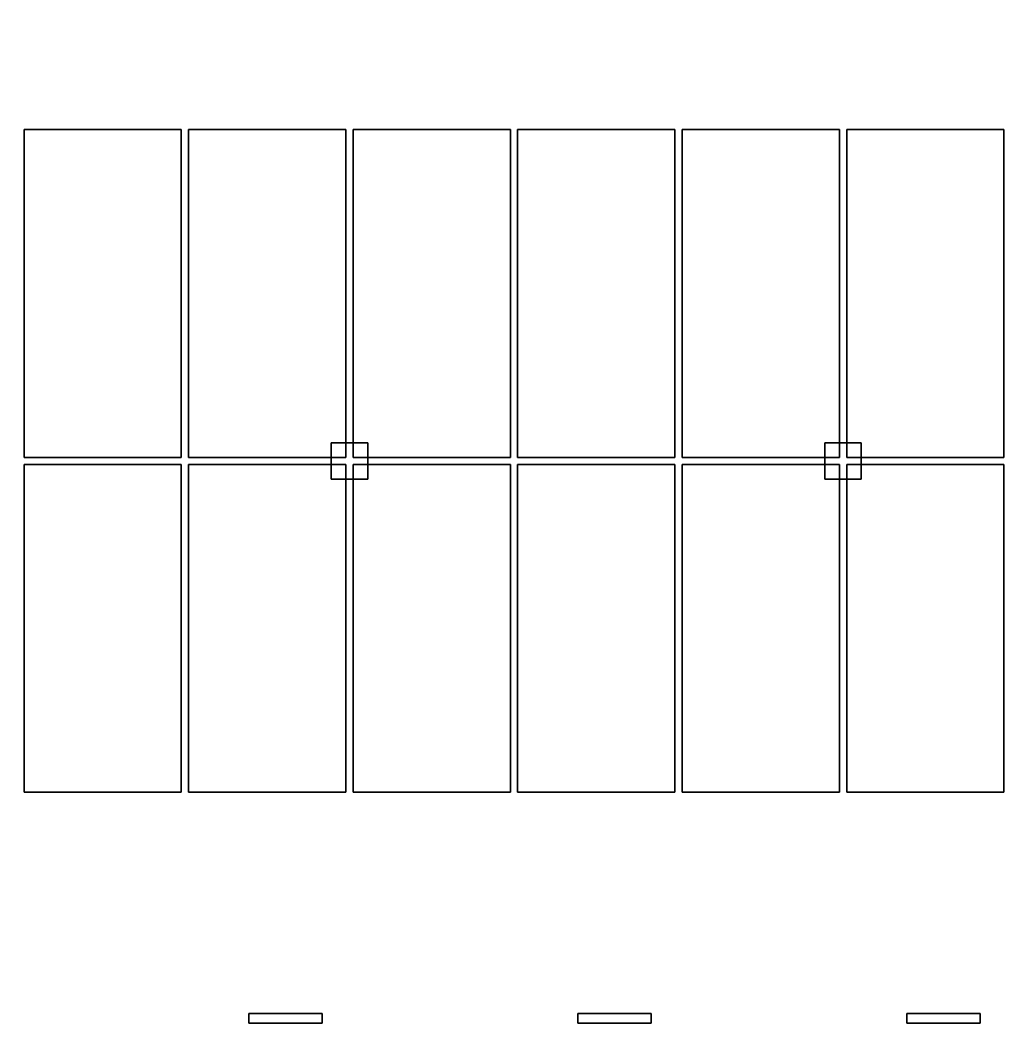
# Model space of a CAD drawing. Header units: metres. Extents: x 0 to 120, y -8 to 55.
# Drawn here: x 18.3 to 34.5, y 8.74 to 25.53 of the extents above; entities that cross this region are included whole.
import ezdxf

# ---------------------------------------------------------------- set-up
doc = ezdxf.new("R2010")
doc.units = ezdxf.units.M

msp = doc.modelspace()

# ---------------------------------------------------------------- linework, layer by layer
at = {"layer": 'COLUMN', "color": 7}
for points in [[(23.4, 18, -3.4), (23.4, 18.6, -3.4), (24, 18.6, -3.4), (24, 18, -3.4)], [(23.4, 18, -0.3), (24, 18, -0.3), (24, 18.6, -0.3), (23.4, 18.6, -0.3)], [(24, 18.6, -3.4), (23.4, 18.6, -3.4), (23.4, 18.6, -0.3), (24, 18.6, -0.3)], [(23.4, 18.6, -3.4), (23.4, 18, -3.4), (23.4, 18, -0.3), (23.4, 18.6, -0.3)], [(23.4, 18, -6.8), (23.4, 18.6, -6.8), (24, 18.6, -6.8), (24, 18, -6.8)], [(23.4, 18, -3.7), (24, 18, -3.7), (24, 18.6, -3.7), (23.4, 18.6, -3.7)], [(24, 18.6, -6.8), (23.4, 18.6, -6.8), (23.4, 18.6, -3.7), (24, 18.6, -3.7)], [(23.4, 18.6, -6.8), (23.4, 18, -6.8), (23.4, 18, -3.7), (23.4, 18.6, -3.7)], [(23.4, 18, -10.2), (23.4, 18.6, -10.2), (24, 18.6, -10.2), (24, 18, -10.2)], [(23.4, 18, -7.1), (24, 18, -7.1), (24, 18.6, -7.1), (23.4, 18.6, -7.1)], [(24, 18.6, -10.2), (23.4, 18.6, -10.2), (23.4, 18.6, -7.1), (24, 18.6, -7.1)], [(23.4, 18.6, -10.2), (23.4, 18, -10.2), (23.4, 18, -7.1), (23.4, 18.6, -7.1)], [(24, 18, -3.4), (24, 18.6, -3.4), (24, 18.6, -0.3), (24, 18, -0.3)], [(24, 18, -6.8), (24, 18.6, -6.8), (24, 18.6, -3.7), (24, 18, -3.7)], [(24, 18, -10.2), (24, 18.6, -10.2), (24, 18.6, -7.1), (24, 18, -7.1)], [(31.5, 18, -3.4), (31.5, 18.6, -3.4), (32.1, 18.6, -3.4), (32.1, 18, -3.4)], [(31.5, 18, -0.3), (32.1, 18, -0.3), (32.1, 18.6, -0.3), (31.5, 18.6, -0.3)], [(32.1, 18.6, -3.4), (31.5, 18.6, -3.4), (31.5, 18.6, -0.3), (32.1, 18.6, -0.3)], [(31.5, 18.6, -3.4), (31.5, 18, -3.4), (31.5, 18, -0.3), (31.5, 18.6, -0.3)], [(31.5, 18, -6.8), (31.5, 18.6, -6.8), (32.1, 18.6, -6.8), (32.1, 18, -6.8)], [(31.5, 18, -3.7), (32.1, 18, -3.7), (32.1, 18.6, -3.7), (31.5, 18.6, -3.7)], [(32.1, 18.6, -6.8), (31.5, 18.6, -6.8), (31.5, 18.6, -3.7), (32.1, 18.6, -3.7)], [(31.5, 18.6, -6.8), (31.5, 18, -6.8), (31.5, 18, -3.7), (31.5, 18.6, -3.7)], [(31.5, 18, -10.2), (31.5, 18.6, -10.2), (32.1, 18.6, -10.2), (32.1, 18, -10.2)], [(31.5, 18, -7.1), (32.1, 18, -7.1), (32.1, 18.6, -7.1), (31.5, 18.6, -7.1)], [(32.1, 18.6, -10.2), (31.5, 18.6, -10.2), (31.5, 18.6, -7.1), (32.1, 18.6, -7.1)], [(31.5, 18.6, -10.2), (31.5, 18, -10.2), (31.5, 18, -7.1), (31.5, 18.6, -7.1)], [(32.1, 18, -3.4), (32.1, 18.6, -3.4), (32.1, 18.6, -0.3), (32.1, 18, -0.3)], [(32.1, 18, -6.8), (32.1, 18.6, -6.8), (32.1, 18.6, -3.7), (32.1, 18, -3.7)], [(32.1, 18, -10.2), (32.1, 18.6, -10.2), (32.1, 18.6, -7.1), (32.1, 18, -7.1)], [(23.4, 18, -3.4), (24, 18, -3.4), (24, 18, -0.3), (23.4, 18, -0.3)], [(23.4, 18, -6.8), (24, 18, -6.8), (24, 18, -3.7), (23.4, 18, -3.7)], [(23.4, 18, -10.2), (24, 18, -10.2), (24, 18, -7.1), (23.4, 18, -7.1)], [(31.5, 18, -3.4), (32.1, 18, -3.4), (32.1, 18, -0.3), (31.5, 18, -0.3)], [(31.5, 18, -6.8), (32.1, 18, -6.8), (32.1, 18, -3.7), (31.5, 18, -3.7)], [(31.5, 18, -10.2), (32.1, 18, -10.2), (32.1, 18, -7.1), (31.5, 18, -7.1)]]:
    msp.add_3dface(points, dxfattribs=at)
at = {"layer": 'LIGHT', "color": 2}
for points in [[(22.05, 9.07, -0.4), (22.05, 9.23, -0.4), (23.25, 9.23, -0.4), (23.25, 9.07, -0.4)], [(22.05, 9.07, -0.3), (23.25, 9.07, -0.3), (23.25, 9.23, -0.3), (22.05, 9.23, -0.3)], [(23.25, 9.23, -0.4), (22.05, 9.23, -0.4), (22.05, 9.23, -0.3), (23.25, 9.23, -0.3)], [(22.05, 9.23, -0.4), (22.05, 9.07, -0.4), (22.05, 9.07, -0.3), (22.05, 9.23, -0.3)], [(22.05, 9.07, -3.8), (22.05, 9.23, -3.8), (23.25, 9.23, -3.8), (23.25, 9.07, -3.8)], [(22.05, 9.07, -3.7), (23.25, 9.07, -3.7), (23.25, 9.23, -3.7), (22.05, 9.23, -3.7)], [(23.25, 9.23, -3.8), (22.05, 9.23, -3.8), (22.05, 9.23, -3.7), (23.25, 9.23, -3.7)], [(22.05, 9.23, -3.8), (22.05, 9.07, -3.8), (22.05, 9.07, -3.7), (22.05, 9.23, -3.7)], [(22.05, 9.07, -7.2), (22.05, 9.23, -7.2), (23.25, 9.23, -7.2), (23.25, 9.07, -7.2)], [(22.05, 9.07, -7.1), (23.25, 9.07, -7.1), (23.25, 9.23, -7.1), (22.05, 9.23, -7.1)], [(23.25, 9.23, -7.2), (22.05, 9.23, -7.2), (22.05, 9.23, -7.1), (23.25, 9.23, -7.1)], [(22.05, 9.23, -7.2), (22.05, 9.07, -7.2), (22.05, 9.07, -7.1), (22.05, 9.23, -7.1)], [(23.25, 9.07, -0.4), (23.25, 9.23, -0.4), (23.25, 9.23, -0.3), (23.25, 9.07, -0.3)], [(23.25, 9.07, -3.8), (23.25, 9.23, -3.8), (23.25, 9.23, -3.7), (23.25, 9.07, -3.7)], [(23.25, 9.07, -7.2), (23.25, 9.23, -7.2), (23.25, 9.23, -7.1), (23.25, 9.07, -7.1)], [(27.45, 9.07, -0.4), (27.45, 9.23, -0.4), (28.65, 9.23, -0.4), (28.65, 9.07, -0.4)], [(27.45, 9.07, -0.3), (28.65, 9.07, -0.3), (28.65, 9.23, -0.3), (27.45, 9.23, -0.3)], [(28.65, 9.23, -0.4), (27.45, 9.23, -0.4), (27.45, 9.23, -0.3), (28.65, 9.23, -0.3)], [(27.45, 9.23, -0.4), (27.45, 9.07, -0.4), (27.45, 9.07, -0.3), (27.45, 9.23, -0.3)], [(27.45, 9.07, -3.8), (27.45, 9.23, -3.8), (28.65, 9.23, -3.8), (28.65, 9.07, -3.8)], [(27.45, 9.07, -3.7), (28.65, 9.07, -3.7), (28.65, 9.23, -3.7), (27.45, 9.23, -3.7)], [(28.65, 9.23, -3.8), (27.45, 9.23, -3.8), (27.45, 9.23, -3.7), (28.65, 9.23, -3.7)], [(27.45, 9.23, -3.8), (27.45, 9.07, -3.8), (27.45, 9.07, -3.7), (27.45, 9.23, -3.7)], [(27.45, 9.07, -7.2), (27.45, 9.23, -7.2), (28.65, 9.23, -7.2), (28.65, 9.07, -7.2)], [(27.45, 9.07, -7.1), (28.65, 9.07, -7.1), (28.65, 9.23, -7.1), (27.45, 9.23, -7.1)], [(28.65, 9.23, -7.2), (27.45, 9.23, -7.2), (27.45, 9.23, -7.1), (28.65, 9.23, -7.1)], [(27.45, 9.23, -7.2), (27.45, 9.07, -7.2), (27.45, 9.07, -7.1), (27.45, 9.23, -7.1)], [(28.65, 9.07, -0.4), (28.65, 9.23, -0.4), (28.65, 9.23, -0.3), (28.65, 9.07, -0.3)], [(28.65, 9.07, -3.8), (28.65, 9.23, -3.8), (28.65, 9.23, -3.7), (28.65, 9.07, -3.7)], [(28.65, 9.07, -7.2), (28.65, 9.23, -7.2), (28.65, 9.23, -7.1), (28.65, 9.07, -7.1)], [(32.85, 9.07, -0.4), (32.85, 9.23, -0.4), (34.05, 9.23, -0.4), (34.05, 9.07, -0.4)], [(32.85, 9.07, -0.3), (34.05, 9.07, -0.3), (34.05, 9.23, -0.3), (32.85, 9.23, -0.3)], [(34.05, 9.23, -0.4), (32.85, 9.23, -0.4), (32.85, 9.23, -0.3), (34.05, 9.23, -0.3)], [(32.85, 9.23, -0.4), (32.85, 9.07, -0.4), (32.85, 9.07, -0.3), (32.85, 9.23, -0.3)], [(32.85, 9.07, -3.8), (32.85, 9.23, -3.8), (34.05, 9.23, -3.8), (34.05, 9.07, -3.8)], [(32.85, 9.07, -3.7), (34.05, 9.07, -3.7), (34.05, 9.23, -3.7), (32.85, 9.23, -3.7)], [(34.05, 9.23, -3.8), (32.85, 9.23, -3.8), (32.85, 9.23, -3.7), (34.05, 9.23, -3.7)], [(32.85, 9.23, -3.8), (32.85, 9.07, -3.8), (32.85, 9.07, -3.7), (32.85, 9.23, -3.7)], [(32.85, 9.07, -7.2), (32.85, 9.23, -7.2), (34.05, 9.23, -7.2), (34.05, 9.07, -7.2)], [(32.85, 9.07, -7.1), (34.05, 9.07, -7.1), (34.05, 9.23, -7.1), (32.85, 9.23, -7.1)], [(34.05, 9.23, -7.2), (32.85, 9.23, -7.2), (32.85, 9.23, -7.1), (34.05, 9.23, -7.1)], [(32.85, 9.23, -7.2), (32.85, 9.07, -7.2), (32.85, 9.07, -7.1), (32.85, 9.23, -7.1)], [(34.05, 9.07, -0.4), (34.05, 9.23, -0.4), (34.05, 9.23, -0.3), (34.05, 9.07, -0.3)], [(34.05, 9.07, -3.8), (34.05, 9.23, -3.8), (34.05, 9.23, -3.7), (34.05, 9.07, -3.7)], [(34.05, 9.07, -7.2), (34.05, 9.23, -7.2), (34.05, 9.23, -7.1), (34.05, 9.07, -7.1)], [(22.05, 9.07, -0.4), (23.25, 9.07, -0.4), (23.25, 9.07, -0.3), (22.05, 9.07, -0.3)], [(22.05, 9.07, -3.8), (23.25, 9.07, -3.8), (23.25, 9.07, -3.7), (22.05, 9.07, -3.7)], [(22.05, 9.07, -7.2), (23.25, 9.07, -7.2), (23.25, 9.07, -7.1), (22.05, 9.07, -7.1)], [(27.45, 9.07, -0.4), (28.65, 9.07, -0.4), (28.65, 9.07, -0.3), (27.45, 9.07, -0.3)], [(27.45, 9.07, -3.8), (28.65, 9.07, -3.8), (28.65, 9.07, -3.7), (27.45, 9.07, -3.7)], [(27.45, 9.07, -7.2), (28.65, 9.07, -7.2), (28.65, 9.07, -7.1), (27.45, 9.07, -7.1)], [(32.85, 9.07, -0.4), (34.05, 9.07, -0.4), (34.05, 9.07, -0.3), (32.85, 9.07, -0.3)], [(32.85, 9.07, -3.8), (34.05, 9.07, -3.8), (34.05, 9.07, -3.7), (32.85, 9.07, -3.7)], [(32.85, 9.07, -7.2), (34.05, 9.07, -7.2), (34.05, 9.07, -7.1), (32.85, 9.07, -7.1)]]:
    msp.add_3dface(points, dxfattribs=at)
at = {"layer": 'ROOF', "color": 3}
for points in [[(0, 0, -0.3), (0, 54.9, -0.3), (120, 54.9, -0.3), (120, 0, -0.3)], [(0, 0), (120, 0), (120, 54.9), (0, 54.9)]]:
    msp.add_3dface(points, dxfattribs=at)
at = {"layer": 'SLAB', "color": 8}
for points in [[(0, 0, -3.7), (0, 54.9, -3.7), (120, 54.9, -3.7), (120, 0, -3.7)], [(0, 0, -3.4), (120, 0, -3.4), (120, 54.9, -3.4), (0, 54.9, -3.4)], [(0, 0, -7.1), (0, 54.9, -7.1), (120, 54.9, -7.1), (120, 0, -7.1)], [(0, 0, -6.8), (120, 0, -6.8), (120, 54.9, -6.8), (0, 54.9, -6.8)], [(0, 0, -10.8), (0, 54.9, -10.8), (120, 54.9, -10.8), (120, 0, -10.8)], [(0, 0, -10.2), (120, 0, -10.2), (120, 54.9, -10.2), (0, 54.9, -10.2)]]:
    msp.add_3dface(points, dxfattribs=at)
at = {"layer": 'STALL_GENERAL', "color": 254}
for points in [[(18.36, 18.36, -6.795), (18.36, 23.74, -6.795), (20.94, 23.74, -6.795), (20.94, 18.36, -6.795)], [(18.36, 18.36, -6.785), (20.94, 18.36, -6.785), (20.94, 23.74, -6.785), (18.36, 23.74, -6.785)], [(20.94, 23.74, -6.795), (18.36, 23.74, -6.795), (18.36, 23.74, -6.785), (20.94, 23.74, -6.785)], [(18.36, 23.74, -6.795), (18.36, 18.36, -6.795), (18.36, 18.36, -6.785), (18.36, 23.74, -6.785)], [(18.36, 18.36, -10.195), (18.36, 23.74, -10.195), (20.94, 23.74, -10.195), (20.94, 18.36, -10.195)], [(18.36, 18.36, -10.185), (20.94, 18.36, -10.185), (20.94, 23.74, -10.185), (18.36, 23.74, -10.185)], [(20.94, 23.74, -10.195), (18.36, 23.74, -10.195), (18.36, 23.74, -10.185), (20.94, 23.74, -10.185)], [(18.36, 23.74, -10.195), (18.36, 18.36, -10.195), (18.36, 18.36, -10.185), (18.36, 23.74, -10.185)], [(20.94, 18.36, -6.795), (20.94, 23.74, -6.795), (20.94, 23.74, -6.785), (20.94, 18.36, -6.785)], [(20.94, 18.36, -10.195), (20.94, 23.74, -10.195), (20.94, 23.74, -10.185), (20.94, 18.36, -10.185)], [(21.06, 18.36, -6.795), (21.06, 23.74, -6.795), (23.64, 23.74, -6.795), (23.64, 18.36, -6.795)], [(21.06, 18.36, -6.785), (23.64, 18.36, -6.785), (23.64, 23.74, -6.785), (21.06, 23.74, -6.785)], [(23.64, 23.74, -6.795), (21.06, 23.74, -6.795), (21.06, 23.74, -6.785), (23.64, 23.74, -6.785)], [(21.06, 23.74, -6.795), (21.06, 18.36, -6.795), (21.06, 18.36, -6.785), (21.06, 23.74, -6.785)], [(21.06, 18.36, -10.195), (21.06, 23.74, -10.195), (23.64, 23.74, -10.195), (23.64, 18.36, -10.195)], [(21.06, 18.36, -10.185), (23.64, 18.36, -10.185), (23.64, 23.74, -10.185), (21.06, 23.74, -10.185)], [(23.64, 23.74, -10.195), (21.06, 23.74, -10.195), (21.06, 23.74, -10.185), (23.64, 23.74, -10.185)], [(21.06, 23.74, -10.195), (21.06, 18.36, -10.195), (21.06, 18.36, -10.185), (21.06, 23.74, -10.185)], [(23.64, 18.36, -6.795), (23.64, 23.74, -6.795), (23.64, 23.74, -6.785), (23.64, 18.36, -6.785)], [(23.64, 18.36, -10.195), (23.64, 23.74, -10.195), (23.64, 23.74, -10.185), (23.64, 18.36, -10.185)], [(23.76, 18.36, -6.795), (23.76, 23.74, -6.795), (26.34, 23.74, -6.795), (26.34, 18.36, -6.795)], [(23.76, 18.36, -6.785), (26.34, 18.36, -6.785), (26.34, 23.74, -6.785), (23.76, 23.74, -6.785)], [(26.34, 23.74, -6.795), (23.76, 23.74, -6.795), (23.76, 23.74, -6.785), (26.34, 23.74, -6.785)], [(23.76, 23.74, -6.795), (23.76, 18.36, -6.795), (23.76, 18.36, -6.785), (23.76, 23.74, -6.785)], [(23.76, 18.36, -10.195), (23.76, 23.74, -10.195), (26.34, 23.74, -10.195), (26.34, 18.36, -10.195)], [(23.76, 18.36, -10.185), (26.34, 18.36, -10.185), (26.34, 23.74, -10.185), (23.76, 23.74, -10.185)], [(26.34, 23.74, -10.195), (23.76, 23.74, -10.195), (23.76, 23.74, -10.185), (26.34, 23.74, -10.185)], [(23.76, 23.74, -10.195), (23.76, 18.36, -10.195), (23.76, 18.36, -10.185), (23.76, 23.74, -10.185)], [(26.34, 18.36, -6.795), (26.34, 23.74, -6.795), (26.34, 23.74, -6.785), (26.34, 18.36, -6.785)], [(26.34, 18.36, -10.195), (26.34, 23.74, -10.195), (26.34, 23.74, -10.185), (26.34, 18.36, -10.185)], [(26.46, 18.36, -6.795), (26.46, 23.74, -6.795), (29.04, 23.74, -6.795), (29.04, 18.36, -6.795)], [(26.46, 18.36, -6.785), (29.04, 18.36, -6.785), (29.04, 23.74, -6.785), (26.46, 23.74, -6.785)], [(29.04, 23.74, -6.795), (26.46, 23.74, -6.795), (26.46, 23.74, -6.785), (29.04, 23.74, -6.785)], [(26.46, 23.74, -6.795), (26.46, 18.36, -6.795), (26.46, 18.36, -6.785), (26.46, 23.74, -6.785)], [(26.46, 18.36, -10.195), (26.46, 23.74, -10.195), (29.04, 23.74, -10.195), (29.04, 18.36, -10.195)], [(26.46, 18.36, -10.185), (29.04, 18.36, -10.185), (29.04, 23.74, -10.185), (26.46, 23.74, -10.185)], [(29.04, 23.74, -10.195), (26.46, 23.74, -10.195), (26.46, 23.74, -10.185), (29.04, 23.74, -10.185)], [(26.46, 23.74, -10.195), (26.46, 18.36, -10.195), (26.46, 18.36, -10.185), (26.46, 23.74, -10.185)], [(29.04, 18.36, -6.795), (29.04, 23.74, -6.795), (29.04, 23.74, -6.785), (29.04, 18.36, -6.785)], [(29.04, 18.36, -10.195), (29.04, 23.74, -10.195), (29.04, 23.74, -10.185), (29.04, 18.36, -10.185)], [(29.16, 18.36, -6.795), (29.16, 23.74, -6.795), (31.74, 23.74, -6.795), (31.74, 18.36, -6.795)], [(29.16, 18.36, -6.785), (31.74, 18.36, -6.785), (31.74, 23.74, -6.785), (29.16, 23.74, -6.785)], [(31.74, 23.74, -6.795), (29.16, 23.74, -6.795), (29.16, 23.74, -6.785), (31.74, 23.74, -6.785)], [(29.16, 23.74, -6.795), (29.16, 18.36, -6.795), (29.16, 18.36, -6.785), (29.16, 23.74, -6.785)], [(29.16, 18.36, -10.195), (29.16, 23.74, -10.195), (31.74, 23.74, -10.195), (31.74, 18.36, -10.195)], [(29.16, 18.36, -10.185), (31.74, 18.36, -10.185), (31.74, 23.74, -10.185), (29.16, 23.74, -10.185)], [(31.74, 23.74, -10.195), (29.16, 23.74, -10.195), (29.16, 23.74, -10.185), (31.74, 23.74, -10.185)], [(29.16, 23.74, -10.195), (29.16, 18.36, -10.195), (29.16, 18.36, -10.185), (29.16, 23.74, -10.185)], [(31.74, 18.36, -6.795), (31.74, 23.74, -6.795), (31.74, 23.74, -6.785), (31.74, 18.36, -6.785)], [(31.74, 18.36, -10.195), (31.74, 23.74, -10.195), (31.74, 23.74, -10.185), (31.74, 18.36, -10.185)], [(31.86, 18.36, -6.795), (31.86, 23.74, -6.795), (34.44, 23.74, -6.795), (34.44, 18.36, -6.795)], [(31.86, 18.36, -6.785), (34.44, 18.36, -6.785), (34.44, 23.74, -6.785), (31.86, 23.74, -6.785)], [(34.44, 23.74, -6.795), (31.86, 23.74, -6.795), (31.86, 23.74, -6.785), (34.44, 23.74, -6.785)], [(31.86, 23.74, -6.795), (31.86, 18.36, -6.795), (31.86, 18.36, -6.785), (31.86, 23.74, -6.785)], [(31.86, 18.36, -10.195), (31.86, 23.74, -10.195), (34.44, 23.74, -10.195), (34.44, 18.36, -10.195)], [(31.86, 18.36, -10.185), (34.44, 18.36, -10.185), (34.44, 23.74, -10.185), (31.86, 23.74, -10.185)], [(34.44, 23.74, -10.195), (31.86, 23.74, -10.195), (31.86, 23.74, -10.185), (34.44, 23.74, -10.185)], [(31.86, 23.74, -10.195), (31.86, 18.36, -10.195), (31.86, 18.36, -10.185), (31.86, 23.74, -10.185)], [(34.44, 18.36, -6.795), (34.44, 23.74, -6.795), (34.44, 23.74, -6.785), (34.44, 18.36, -6.785)], [(34.44, 18.36, -10.195), (34.44, 23.74, -10.195), (34.44, 23.74, -10.185), (34.44, 18.36, -10.185)], [(18.36, 18.36, -6.795), (20.94, 18.36, -6.795), (20.94, 18.36, -6.785), (18.36, 18.36, -6.785)], [(18.36, 18.36, -10.195), (20.94, 18.36, -10.195), (20.94, 18.36, -10.185), (18.36, 18.36, -10.185)], [(21.06, 18.36, -6.795), (23.64, 18.36, -6.795), (23.64, 18.36, -6.785), (21.06, 18.36, -6.785)], [(21.06, 18.36, -10.195), (23.64, 18.36, -10.195), (23.64, 18.36, -10.185), (21.06, 18.36, -10.185)], [(23.76, 18.36, -6.795), (26.34, 18.36, -6.795), (26.34, 18.36, -6.785), (23.76, 18.36, -6.785)], [(23.76, 18.36, -10.195), (26.34, 18.36, -10.195), (26.34, 18.36, -10.185), (23.76, 18.36, -10.185)], [(26.46, 18.36, -6.795), (29.04, 18.36, -6.795), (29.04, 18.36, -6.785), (26.46, 18.36, -6.785)], [(26.46, 18.36, -10.195), (29.04, 18.36, -10.195), (29.04, 18.36, -10.185), (26.46, 18.36, -10.185)], [(29.16, 18.36, -6.795), (31.74, 18.36, -6.795), (31.74, 18.36, -6.785), (29.16, 18.36, -6.785)], [(29.16, 18.36, -10.195), (31.74, 18.36, -10.195), (31.74, 18.36, -10.185), (29.16, 18.36, -10.185)], [(31.86, 18.36, -6.795), (34.44, 18.36, -6.795), (34.44, 18.36, -6.785), (31.86, 18.36, -6.785)], [(31.86, 18.36, -10.195), (34.44, 18.36, -10.195), (34.44, 18.36, -10.185), (31.86, 18.36, -10.185)], [(18.36, 12.86, -6.795), (18.36, 18.24, -6.795), (20.94, 18.24, -6.795), (20.94, 12.86, -6.795)], [(18.36, 12.86, -6.785), (20.94, 12.86, -6.785), (20.94, 18.24, -6.785), (18.36, 18.24, -6.785)], [(20.94, 18.24, -6.795), (18.36, 18.24, -6.795), (18.36, 18.24, -6.785), (20.94, 18.24, -6.785)], [(18.36, 18.24, -6.795), (18.36, 12.86, -6.795), (18.36, 12.86, -6.785), (18.36, 18.24, -6.785)], [(18.36, 12.86, -10.195), (18.36, 18.24, -10.195), (20.94, 18.24, -10.195), (20.94, 12.86, -10.195)], [(18.36, 12.86, -10.185), (20.94, 12.86, -10.185), (20.94, 18.24, -10.185), (18.36, 18.24, -10.185)], [(20.94, 18.24, -10.195), (18.36, 18.24, -10.195), (18.36, 18.24, -10.185), (20.94, 18.24, -10.185)], [(18.36, 18.24, -10.195), (18.36, 12.86, -10.195), (18.36, 12.86, -10.185), (18.36, 18.24, -10.185)], [(20.94, 12.86, -6.795), (20.94, 18.24, -6.795), (20.94, 18.24, -6.785), (20.94, 12.86, -6.785)], [(20.94, 12.86, -10.195), (20.94, 18.24, -10.195), (20.94, 18.24, -10.185), (20.94, 12.86, -10.185)], [(21.06, 12.86, -6.795), (21.06, 18.24, -6.795), (23.64, 18.24, -6.795), (23.64, 12.86, -6.795)], [(21.06, 12.86, -6.785), (23.64, 12.86, -6.785), (23.64, 18.24, -6.785), (21.06, 18.24, -6.785)], [(23.64, 18.24, -6.795), (21.06, 18.24, -6.795), (21.06, 18.24, -6.785), (23.64, 18.24, -6.785)], [(21.06, 18.24, -6.795), (21.06, 12.86, -6.795), (21.06, 12.86, -6.785), (21.06, 18.24, -6.785)], [(21.06, 12.86, -10.195), (21.06, 18.24, -10.195), (23.64, 18.24, -10.195), (23.64, 12.86, -10.195)], [(21.06, 12.86, -10.185), (23.64, 12.86, -10.185), (23.64, 18.24, -10.185), (21.06, 18.24, -10.185)], [(23.64, 18.24, -10.195), (21.06, 18.24, -10.195), (21.06, 18.24, -10.185), (23.64, 18.24, -10.185)], [(21.06, 18.24, -10.195), (21.06, 12.86, -10.195), (21.06, 12.86, -10.185), (21.06, 18.24, -10.185)], [(23.64, 12.86, -6.795), (23.64, 18.24, -6.795), (23.64, 18.24, -6.785), (23.64, 12.86, -6.785)], [(23.64, 12.86, -10.195), (23.64, 18.24, -10.195), (23.64, 18.24, -10.185), (23.64, 12.86, -10.185)], [(23.76, 12.86, -6.795), (23.76, 18.24, -6.795), (26.34, 18.24, -6.795), (26.34, 12.86, -6.795)], [(23.76, 12.86, -6.785), (26.34, 12.86, -6.785), (26.34, 18.24, -6.785), (23.76, 18.24, -6.785)], [(26.34, 18.24, -6.795), (23.76, 18.24, -6.795), (23.76, 18.24, -6.785), (26.34, 18.24, -6.785)], [(23.76, 18.24, -6.795), (23.76, 12.86, -6.795), (23.76, 12.86, -6.785), (23.76, 18.24, -6.785)], [(23.76, 12.86, -10.195), (23.76, 18.24, -10.195), (26.34, 18.24, -10.195), (26.34, 12.86, -10.195)], [(23.76, 12.86, -10.185), (26.34, 12.86, -10.185), (26.34, 18.24, -10.185), (23.76, 18.24, -10.185)], [(26.34, 18.24, -10.195), (23.76, 18.24, -10.195), (23.76, 18.24, -10.185), (26.34, 18.24, -10.185)], [(23.76, 18.24, -10.195), (23.76, 12.86, -10.195), (23.76, 12.86, -10.185), (23.76, 18.24, -10.185)], [(26.34, 12.86, -6.795), (26.34, 18.24, -6.795), (26.34, 18.24, -6.785), (26.34, 12.86, -6.785)], [(26.34, 12.86, -10.195), (26.34, 18.24, -10.195), (26.34, 18.24, -10.185), (26.34, 12.86, -10.185)], [(26.46, 12.86, -6.795), (26.46, 18.24, -6.795), (29.04, 18.24, -6.795), (29.04, 12.86, -6.795)], [(26.46, 12.86, -6.785), (29.04, 12.86, -6.785), (29.04, 18.24, -6.785), (26.46, 18.24, -6.785)], [(29.04, 18.24, -6.795), (26.46, 18.24, -6.795), (26.46, 18.24, -6.785), (29.04, 18.24, -6.785)], [(26.46, 18.24, -6.795), (26.46, 12.86, -6.795), (26.46, 12.86, -6.785), (26.46, 18.24, -6.785)], [(26.46, 12.86, -10.195), (26.46, 18.24, -10.195), (29.04, 18.24, -10.195), (29.04, 12.86, -10.195)], [(26.46, 12.86, -10.185), (29.04, 12.86, -10.185), (29.04, 18.24, -10.185), (26.46, 18.24, -10.185)], [(29.04, 18.24, -10.195), (26.46, 18.24, -10.195), (26.46, 18.24, -10.185), (29.04, 18.24, -10.185)], [(26.46, 18.24, -10.195), (26.46, 12.86, -10.195), (26.46, 12.86, -10.185), (26.46, 18.24, -10.185)], [(29.04, 12.86, -6.795), (29.04, 18.24, -6.795), (29.04, 18.24, -6.785), (29.04, 12.86, -6.785)], [(29.04, 12.86, -10.195), (29.04, 18.24, -10.195), (29.04, 18.24, -10.185), (29.04, 12.86, -10.185)], [(29.16, 12.86, -6.795), (29.16, 18.24, -6.795), (31.74, 18.24, -6.795), (31.74, 12.86, -6.795)], [(29.16, 12.86, -6.785), (31.74, 12.86, -6.785), (31.74, 18.24, -6.785), (29.16, 18.24, -6.785)], [(31.74, 18.24, -6.795), (29.16, 18.24, -6.795), (29.16, 18.24, -6.785), (31.74, 18.24, -6.785)], [(29.16, 18.24, -6.795), (29.16, 12.86, -6.795), (29.16, 12.86, -6.785), (29.16, 18.24, -6.785)], [(29.16, 12.86, -10.195), (29.16, 18.24, -10.195), (31.74, 18.24, -10.195), (31.74, 12.86, -10.195)], [(29.16, 12.86, -10.185), (31.74, 12.86, -10.185), (31.74, 18.24, -10.185), (29.16, 18.24, -10.185)], [(31.74, 18.24, -10.195), (29.16, 18.24, -10.195), (29.16, 18.24, -10.185), (31.74, 18.24, -10.185)], [(29.16, 18.24, -10.195), (29.16, 12.86, -10.195), (29.16, 12.86, -10.185), (29.16, 18.24, -10.185)], [(31.74, 12.86, -6.795), (31.74, 18.24, -6.795), (31.74, 18.24, -6.785), (31.74, 12.86, -6.785)], [(31.74, 12.86, -10.195), (31.74, 18.24, -10.195), (31.74, 18.24, -10.185), (31.74, 12.86, -10.185)], [(31.86, 12.86, -6.795), (31.86, 18.24, -6.795), (34.44, 18.24, -6.795), (34.44, 12.86, -6.795)], [(31.86, 12.86, -6.785), (34.44, 12.86, -6.785), (34.44, 18.24, -6.785), (31.86, 18.24, -6.785)], [(34.44, 18.24, -6.795), (31.86, 18.24, -6.795), (31.86, 18.24, -6.785), (34.44, 18.24, -6.785)], [(31.86, 18.24, -6.795), (31.86, 12.86, -6.795), (31.86, 12.86, -6.785), (31.86, 18.24, -6.785)], [(31.86, 12.86, -10.195), (31.86, 18.24, -10.195), (34.44, 18.24, -10.195), (34.44, 12.86, -10.195)], [(31.86, 12.86, -10.185), (34.44, 12.86, -10.185), (34.44, 18.24, -10.185), (31.86, 18.24, -10.185)], [(34.44, 18.24, -10.195), (31.86, 18.24, -10.195), (31.86, 18.24, -10.185), (34.44, 18.24, -10.185)], [(31.86, 18.24, -10.195), (31.86, 12.86, -10.195), (31.86, 12.86, -10.185), (31.86, 18.24, -10.185)], [(34.44, 12.86, -6.795), (34.44, 18.24, -6.795), (34.44, 18.24, -6.785), (34.44, 12.86, -6.785)], [(34.44, 12.86, -10.195), (34.44, 18.24, -10.195), (34.44, 18.24, -10.185), (34.44, 12.86, -10.185)], [(18.36, 12.86, -6.795), (20.94, 12.86, -6.795), (20.94, 12.86, -6.785), (18.36, 12.86, -6.785)], [(18.36, 12.86, -10.195), (20.94, 12.86, -10.195), (20.94, 12.86, -10.185), (18.36, 12.86, -10.185)], [(21.06, 12.86, -6.795), (23.64, 12.86, -6.795), (23.64, 12.86, -6.785), (21.06, 12.86, -6.785)], [(21.06, 12.86, -10.195), (23.64, 12.86, -10.195), (23.64, 12.86, -10.185), (21.06, 12.86, -10.185)], [(23.76, 12.86, -6.795), (26.34, 12.86, -6.795), (26.34, 12.86, -6.785), (23.76, 12.86, -6.785)], [(23.76, 12.86, -10.195), (26.34, 12.86, -10.195), (26.34, 12.86, -10.185), (23.76, 12.86, -10.185)], [(26.46, 12.86, -6.795), (29.04, 12.86, -6.795), (29.04, 12.86, -6.785), (26.46, 12.86, -6.785)], [(26.46, 12.86, -10.195), (29.04, 12.86, -10.195), (29.04, 12.86, -10.185), (26.46, 12.86, -10.185)], [(29.16, 12.86, -6.795), (31.74, 12.86, -6.795), (31.74, 12.86, -6.785), (29.16, 12.86, -6.785)], [(29.16, 12.86, -10.195), (31.74, 12.86, -10.195), (31.74, 12.86, -10.185), (29.16, 12.86, -10.185)], [(31.86, 12.86, -6.795), (34.44, 12.86, -6.795), (34.44, 12.86, -6.785), (31.86, 12.86, -6.785)], [(31.86, 12.86, -10.195), (34.44, 12.86, -10.195), (34.44, 12.86, -10.185), (31.86, 12.86, -10.185)]]:
    msp.add_3dface(points, dxfattribs=at)
at = {"layer": 'STALL_STAFF', "color": 40}
for points in [[(26.46, 18.36, -3.395), (26.46, 23.74, -3.395), (29.04, 23.74, -3.395), (29.04, 18.36, -3.395)], [(26.46, 18.36, -3.385), (29.04, 18.36, -3.385), (29.04, 23.74, -3.385), (26.46, 23.74, -3.385)], [(29.04, 23.74, -3.395), (26.46, 23.74, -3.395), (26.46, 23.74, -3.385), (29.04, 23.74, -3.385)], [(26.46, 23.74, -3.395), (26.46, 18.36, -3.395), (26.46, 18.36, -3.385), (26.46, 23.74, -3.385)], [(29.04, 18.36, -3.395), (29.04, 23.74, -3.395), (29.04, 23.74, -3.385), (29.04, 18.36, -3.385)], [(29.16, 18.36, -3.395), (29.16, 23.74, -3.395), (31.74, 23.74, -3.395), (31.74, 18.36, -3.395)], [(29.16, 18.36, -3.385), (31.74, 18.36, -3.385), (31.74, 23.74, -3.385), (29.16, 23.74, -3.385)], [(31.74, 23.74, -3.395), (29.16, 23.74, -3.395), (29.16, 23.74, -3.385), (31.74, 23.74, -3.385)], [(29.16, 23.74, -3.395), (29.16, 18.36, -3.395), (29.16, 18.36, -3.385), (29.16, 23.74, -3.385)], [(31.74, 18.36, -3.395), (31.74, 23.74, -3.395), (31.74, 23.74, -3.385), (31.74, 18.36, -3.385)], [(31.86, 18.36, -3.395), (31.86, 23.74, -3.395), (34.44, 23.74, -3.395), (34.44, 18.36, -3.395)], [(31.86, 18.36, -3.385), (34.44, 18.36, -3.385), (34.44, 23.74, -3.385), (31.86, 23.74, -3.385)], [(34.44, 23.74, -3.395), (31.86, 23.74, -3.395), (31.86, 23.74, -3.385), (34.44, 23.74, -3.385)], [(31.86, 23.74, -3.395), (31.86, 18.36, -3.395), (31.86, 18.36, -3.385), (31.86, 23.74, -3.385)], [(34.44, 18.36, -3.395), (34.44, 23.74, -3.395), (34.44, 23.74, -3.385), (34.44, 18.36, -3.385)], [(26.46, 18.36, -3.395), (29.04, 18.36, -3.395), (29.04, 18.36, -3.385), (26.46, 18.36, -3.385)], [(29.16, 18.36, -3.395), (31.74, 18.36, -3.395), (31.74, 18.36, -3.385), (29.16, 18.36, -3.385)], [(31.86, 18.36, -3.395), (34.44, 18.36, -3.395), (34.44, 18.36, -3.385), (31.86, 18.36, -3.385)]]:
    msp.add_3dface(points, dxfattribs=at)
at = {"layer": 'STALL_VISITOR', "color": 210}
for points in [[(18.36, 18.36, -3.395), (18.36, 23.74, -3.395), (20.94, 23.74, -3.395), (20.94, 18.36, -3.395)], [(18.36, 18.36, -3.385), (20.94, 18.36, -3.385), (20.94, 23.74, -3.385), (18.36, 23.74, -3.385)], [(20.94, 23.74, -3.395), (18.36, 23.74, -3.395), (18.36, 23.74, -3.385), (20.94, 23.74, -3.385)], [(18.36, 23.74, -3.395), (18.36, 18.36, -3.395), (18.36, 18.36, -3.385), (18.36, 23.74, -3.385)], [(20.94, 18.36, -3.395), (20.94, 23.74, -3.395), (20.94, 23.74, -3.385), (20.94, 18.36, -3.385)], [(21.06, 18.36, -3.395), (21.06, 23.74, -3.395), (23.64, 23.74, -3.395), (23.64, 18.36, -3.395)], [(21.06, 18.36, -3.385), (23.64, 18.36, -3.385), (23.64, 23.74, -3.385), (21.06, 23.74, -3.385)], [(23.64, 23.74, -3.395), (21.06, 23.74, -3.395), (21.06, 23.74, -3.385), (23.64, 23.74, -3.385)], [(21.06, 23.74, -3.395), (21.06, 18.36, -3.395), (21.06, 18.36, -3.385), (21.06, 23.74, -3.385)], [(23.64, 18.36, -3.395), (23.64, 23.74, -3.395), (23.64, 23.74, -3.385), (23.64, 18.36, -3.385)], [(23.76, 18.36, -3.395), (23.76, 23.74, -3.395), (26.34, 23.74, -3.395), (26.34, 18.36, -3.395)], [(23.76, 18.36, -3.385), (26.34, 18.36, -3.385), (26.34, 23.74, -3.385), (23.76, 23.74, -3.385)], [(26.34, 23.74, -3.395), (23.76, 23.74, -3.395), (23.76, 23.74, -3.385), (26.34, 23.74, -3.385)], [(23.76, 23.74, -3.395), (23.76, 18.36, -3.395), (23.76, 18.36, -3.385), (23.76, 23.74, -3.385)], [(26.34, 18.36, -3.395), (26.34, 23.74, -3.395), (26.34, 23.74, -3.385), (26.34, 18.36, -3.385)], [(18.36, 18.36, -3.395), (20.94, 18.36, -3.395), (20.94, 18.36, -3.385), (18.36, 18.36, -3.385)], [(21.06, 18.36, -3.395), (23.64, 18.36, -3.395), (23.64, 18.36, -3.385), (21.06, 18.36, -3.385)], [(23.76, 18.36, -3.395), (26.34, 18.36, -3.395), (26.34, 18.36, -3.385), (23.76, 18.36, -3.385)], [(18.36, 12.86, -3.395), (18.36, 18.24, -3.395), (20.94, 18.24, -3.395), (20.94, 12.86, -3.395)], [(18.36, 12.86, -3.385), (20.94, 12.86, -3.385), (20.94, 18.24, -3.385), (18.36, 18.24, -3.385)], [(20.94, 18.24, -3.395), (18.36, 18.24, -3.395), (18.36, 18.24, -3.385), (20.94, 18.24, -3.385)], [(18.36, 18.24, -3.395), (18.36, 12.86, -3.395), (18.36, 12.86, -3.385), (18.36, 18.24, -3.385)], [(20.94, 12.86, -3.395), (20.94, 18.24, -3.395), (20.94, 18.24, -3.385), (20.94, 12.86, -3.385)], [(21.06, 12.86, -3.395), (21.06, 18.24, -3.395), (23.64, 18.24, -3.395), (23.64, 12.86, -3.395)], [(21.06, 12.86, -3.385), (23.64, 12.86, -3.385), (23.64, 18.24, -3.385), (21.06, 18.24, -3.385)], [(23.64, 18.24, -3.395), (21.06, 18.24, -3.395), (21.06, 18.24, -3.385), (23.64, 18.24, -3.385)], [(21.06, 18.24, -3.395), (21.06, 12.86, -3.395), (21.06, 12.86, -3.385), (21.06, 18.24, -3.385)], [(23.64, 12.86, -3.395), (23.64, 18.24, -3.395), (23.64, 18.24, -3.385), (23.64, 12.86, -3.385)], [(23.76, 12.86, -3.395), (23.76, 18.24, -3.395), (26.34, 18.24, -3.395), (26.34, 12.86, -3.395)], [(23.76, 12.86, -3.385), (26.34, 12.86, -3.385), (26.34, 18.24, -3.385), (23.76, 18.24, -3.385)], [(26.34, 18.24, -3.395), (23.76, 18.24, -3.395), (23.76, 18.24, -3.385), (26.34, 18.24, -3.385)], [(23.76, 18.24, -3.395), (23.76, 12.86, -3.395), (23.76, 12.86, -3.385), (23.76, 18.24, -3.385)], [(26.34, 12.86, -3.395), (26.34, 18.24, -3.395), (26.34, 18.24, -3.385), (26.34, 12.86, -3.385)], [(26.46, 12.86, -3.395), (26.46, 18.24, -3.395), (29.04, 18.24, -3.395), (29.04, 12.86, -3.395)], [(26.46, 12.86, -3.385), (29.04, 12.86, -3.385), (29.04, 18.24, -3.385), (26.46, 18.24, -3.385)], [(29.04, 18.24, -3.395), (26.46, 18.24, -3.395), (26.46, 18.24, -3.385), (29.04, 18.24, -3.385)], [(26.46, 18.24, -3.395), (26.46, 12.86, -3.395), (26.46, 12.86, -3.385), (26.46, 18.24, -3.385)], [(29.04, 12.86, -3.395), (29.04, 18.24, -3.395), (29.04, 18.24, -3.385), (29.04, 12.86, -3.385)], [(29.16, 12.86, -3.395), (29.16, 18.24, -3.395), (31.74, 18.24, -3.395), (31.74, 12.86, -3.395)], [(29.16, 12.86, -3.385), (31.74, 12.86, -3.385), (31.74, 18.24, -3.385), (29.16, 18.24, -3.385)], [(31.74, 18.24, -3.395), (29.16, 18.24, -3.395), (29.16, 18.24, -3.385), (31.74, 18.24, -3.385)], [(29.16, 18.24, -3.395), (29.16, 12.86, -3.395), (29.16, 12.86, -3.385), (29.16, 18.24, -3.385)], [(31.74, 12.86, -3.395), (31.74, 18.24, -3.395), (31.74, 18.24, -3.385), (31.74, 12.86, -3.385)], [(31.86, 12.86, -3.395), (31.86, 18.24, -3.395), (34.44, 18.24, -3.395), (34.44, 12.86, -3.395)], [(31.86, 12.86, -3.385), (34.44, 12.86, -3.385), (34.44, 18.24, -3.385), (31.86, 18.24, -3.385)], [(34.44, 18.24, -3.395), (31.86, 18.24, -3.395), (31.86, 18.24, -3.385), (34.44, 18.24, -3.385)], [(31.86, 18.24, -3.395), (31.86, 12.86, -3.395), (31.86, 12.86, -3.385), (31.86, 18.24, -3.385)], [(34.44, 12.86, -3.395), (34.44, 18.24, -3.395), (34.44, 18.24, -3.385), (34.44, 12.86, -3.385)], [(18.36, 12.86, -3.395), (20.94, 12.86, -3.395), (20.94, 12.86, -3.385), (18.36, 12.86, -3.385)], [(21.06, 12.86, -3.395), (23.64, 12.86, -3.395), (23.64, 12.86, -3.385), (21.06, 12.86, -3.385)], [(23.76, 12.86, -3.395), (26.34, 12.86, -3.395), (26.34, 12.86, -3.385), (23.76, 12.86, -3.385)], [(26.46, 12.86, -3.395), (29.04, 12.86, -3.395), (29.04, 12.86, -3.385), (26.46, 12.86, -3.385)], [(29.16, 12.86, -3.395), (31.74, 12.86, -3.395), (31.74, 12.86, -3.385), (29.16, 12.86, -3.385)], [(31.86, 12.86, -3.395), (34.44, 12.86, -3.395), (34.44, 12.86, -3.385), (31.86, 12.86, -3.385)]]:
    msp.add_3dface(points, dxfattribs=at)

doc.saveas('drawing.dxf')
